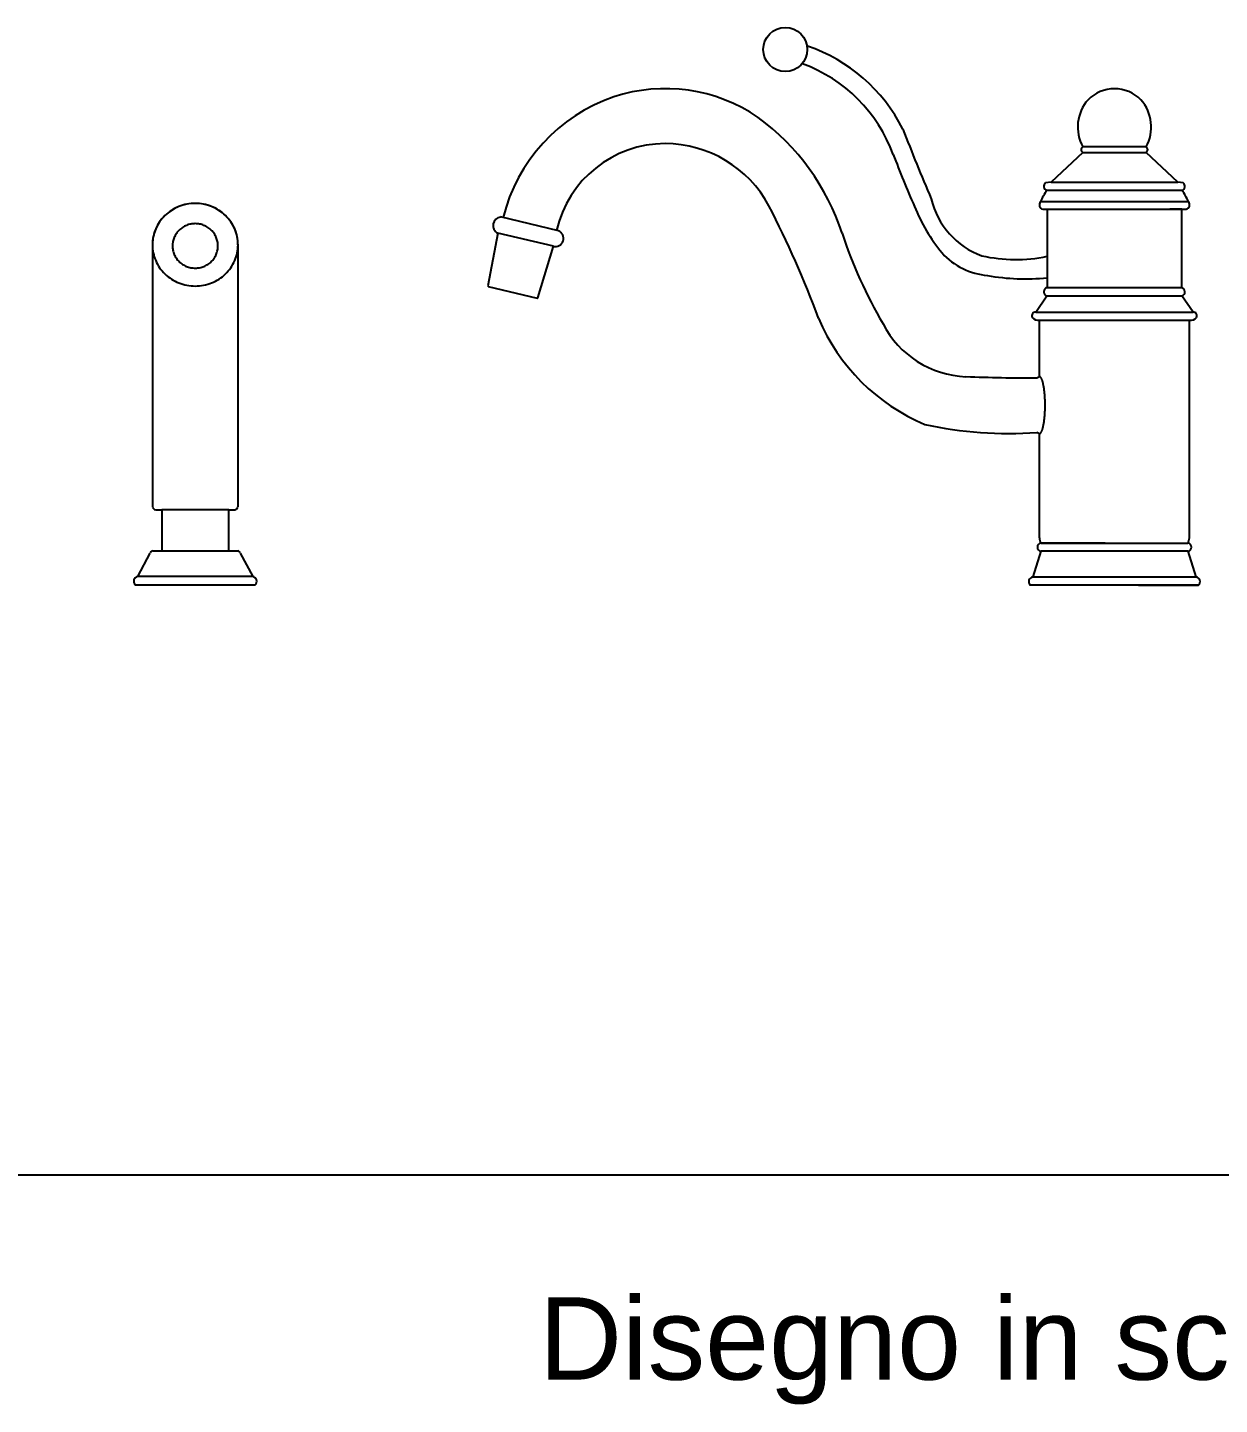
# Model space of a CAD drawing. Header units: millimetres. Extents: x 500 to 613, y 94 to 180.
# Drawn here: x 585.06 to 602.41, y 97.17 to 117.22 of the extents above; entities that cross this region are included whole.
import ezdxf

# ---------------------------------------------------------------- set-up
doc = ezdxf.new("R2010")
doc.units = ezdxf.units.MM
doc.layers.add('RUBINETTI', color=251, linetype='Continuous')
doc.layers.add('www.archweb.it - blocchi dwg', color=2, linetype='Continuous')
doc.styles.get("Standard").update_dxf_attribs({"font": 'arial.ttf'})

msp = doc.modelspace()

# ---------------------------------------------------------------- linework, layer by layer
at = {"layer": 'RUBINETTI'}
for p, q in [((601.338, 115.48, 0.004), (600.418, 115.48, 0.004)), ((600.418, 115.401, 0.004), (599.957, 114.968, 0.004)), ((600.418, 115.401, 0.004), (601.339, 115.401, 0.004)), ((601.799, 114.968, 0.004), (601.339, 115.401, 0.004)), ((599.957, 114.968, 0.004), (599.875, 114.956, 0.004)), ((601.881, 114.956, 0.004), (601.799, 114.968, 0.004)), ((587.405, 114.652, 0.004), (587.375, 114.647, 0.004)), ((587.436, 114.655, 0.004), (587.405, 114.652, 0.004)), ((587.466, 114.657, 0.004), (587.436, 114.655, 0.004)), ((587.497, 114.658, 0.004), (587.466, 114.657, 0.004)), ((587.527, 114.657, 0.004), (587.497, 114.658, 0.004)), ((587.558, 114.655, 0.004), (587.527, 114.657, 0.004)), ((587.588, 114.652, 0.004), (587.558, 114.655, 0.004)), ((587.618, 114.647, 0.004), (587.588, 114.652, 0.004)), ((601.956, 114.683, 0.004), (599.801, 114.683, 0.004)), ((587.035, 114.46, 0.004), (587.015, 114.438, 0.004)), ((587.056, 114.482, 0.004), (587.035, 114.46, 0.004)), ((587.078, 114.502, 0.004), (587.056, 114.482, 0.004)), ((587.102, 114.522, 0.004), (587.078, 114.502, 0.004)), ((587.126, 114.54, 0.004), (587.102, 114.522, 0.004)), ((587.151, 114.557, 0.004), (587.126, 114.54, 0.004)), ((587.177, 114.572, 0.004), (587.151, 114.557, 0.004)), ((587.203, 114.587, 0.004), (587.177, 114.572, 0.004)), ((587.23, 114.6, 0.004), (587.203, 114.587, 0.004)), ((587.258, 114.612, 0.004), (587.23, 114.6, 0.004)), ((587.287, 114.623, 0.004), (587.258, 114.612, 0.004)), ((587.316, 114.632, 0.004), (587.287, 114.623, 0.004)), ((587.345, 114.64, 0.004), (587.316, 114.632, 0.004)), ((587.375, 114.647, 0.004), (587.345, 114.64, 0.004)), ((587.648, 114.64, 0.004), (587.618, 114.647, 0.004)), ((587.678, 114.632, 0.004), (587.648, 114.64, 0.004)), ((587.707, 114.623, 0.004), (587.678, 114.632, 0.004)), ((587.735, 114.612, 0.004), (587.707, 114.623, 0.004)), ((587.763, 114.6, 0.004), (587.735, 114.612, 0.004)), ((587.79, 114.587, 0.004), (587.763, 114.6, 0.004)), ((587.817, 114.572, 0.004), (587.79, 114.587, 0.004)), ((587.843, 114.557, 0.004), (587.817, 114.572, 0.004)), ((587.868, 114.54, 0.004), (587.843, 114.557, 0.004)), ((587.892, 114.522, 0.004), (587.868, 114.54, 0.004)), ((587.915, 114.502, 0.004), (587.892, 114.522, 0.004)), ((587.937, 114.482, 0.004), (587.915, 114.502, 0.004)), ((587.958, 114.46, 0.004), (587.937, 114.482, 0.004)), ((587.978, 114.438, 0.004), (587.958, 114.46, 0.004)), ((592.784, 114.259, 0.005), (591.942, 114.461, 0.005)), ((599.834, 114.574, 0.004), (599.897, 114.574, 0.004)), ((599.897, 114.574, 0.004), (599.897, 114.525, 0.004)), ((599.897, 114.525, 0.004), (599.897, 113.431, 0.004)), ((601.859, 113.431, 0.004), (601.859, 114.574, 0.004)), ((601.859, 114.574, 0.004), (601.923, 114.574, 0.004)), ((586.91, 114.259, 0.004), (586.901, 114.231, 0.004)), ((586.921, 114.287, 0.004), (586.91, 114.259, 0.004)), ((586.934, 114.314, 0.004), (586.921, 114.287, 0.004)), ((586.947, 114.34, 0.004), (586.934, 114.314, 0.004)), ((586.963, 114.366, 0.004), (586.947, 114.34, 0.004)), ((586.979, 114.391, 0.004), (586.963, 114.366, 0.004)), ((586.996, 114.415, 0.004), (586.979, 114.391, 0.004)), ((587.015, 114.438, 0.004), (586.996, 114.415, 0.004)), ((587.252, 114.257, 0.004), (587.241, 114.245, 0.004)), ((587.263, 114.269, 0.004), (587.252, 114.257, 0.004)), ((587.275, 114.28, 0.004), (587.263, 114.269, 0.004)), ((587.287, 114.29, 0.004), (587.275, 114.28, 0.004)), ((587.3, 114.3, 0.004), (587.287, 114.29, 0.004)), ((587.313, 114.309, 0.004), (587.3, 114.3, 0.004)), ((587.327, 114.317, 0.004), (587.313, 114.309, 0.004)), ((587.341, 114.325, 0.004), (587.327, 114.317, 0.004)), ((587.355, 114.332, 0.004), (587.341, 114.325, 0.004)), ((587.37, 114.339, 0.004), (587.355, 114.332, 0.004)), ((587.385, 114.345, 0.004), (587.37, 114.339, 0.004)), ((587.401, 114.35, 0.004), (587.385, 114.345, 0.004)), ((587.416, 114.354, 0.004), (587.401, 114.35, 0.004)), ((587.432, 114.357, 0.004), (587.416, 114.354, 0.004)), ((587.448, 114.36, 0.004), (587.432, 114.357, 0.004)), ((587.464, 114.362, 0.004), (587.448, 114.36, 0.004)), ((587.481, 114.363, 0.004), (587.464, 114.362, 0.004)), ((587.497, 114.364, 0.004), (587.481, 114.363, 0.004)), ((587.513, 114.363, 0.004), (587.497, 114.364, 0.004)), ((587.529, 114.362, 0.004), (587.513, 114.363, 0.004)), ((587.545, 114.36, 0.004), (587.529, 114.362, 0.004)), ((587.561, 114.357, 0.004), (587.545, 114.36, 0.004)), ((587.577, 114.354, 0.004), (587.561, 114.357, 0.004)), ((587.593, 114.35, 0.004), (587.577, 114.354, 0.004)), ((587.608, 114.345, 0.004), (587.593, 114.35, 0.004)), ((587.623, 114.339, 0.004), (587.608, 114.345, 0.004)), ((587.638, 114.332, 0.004), (587.623, 114.339, 0.004)), ((587.653, 114.325, 0.004), (587.638, 114.332, 0.004)), ((587.667, 114.317, 0.004), (587.653, 114.325, 0.004)), ((587.68, 114.309, 0.004), (587.667, 114.317, 0.004)), ((587.694, 114.3, 0.004), (587.68, 114.309, 0.004)), ((587.707, 114.29, 0.004), (587.694, 114.3, 0.004)), ((587.719, 114.28, 0.004), (587.707, 114.29, 0.004)), ((587.731, 114.269, 0.004), (587.719, 114.28, 0.004)), ((587.742, 114.257, 0.004), (587.731, 114.269, 0.004)), ((587.752, 114.245, 0.004), (587.742, 114.257, 0.004)), ((587.997, 114.415, 0.004), (587.978, 114.438, 0.004)), ((588.015, 114.391, 0.004), (587.997, 114.415, 0.004)), ((588.031, 114.366, 0.004), (588.015, 114.391, 0.004)), ((588.046, 114.34, 0.004), (588.031, 114.366, 0.004)), ((588.06, 114.314, 0.004), (588.046, 114.34, 0.004)), ((588.072, 114.287, 0.004), (588.06, 114.314, 0.004)), ((588.083, 114.259, 0.004), (588.072, 114.287, 0.004)), ((588.093, 114.231, 0.004), (588.083, 114.259, 0.004)), ((586.875, 114.086, 0.004), (586.874, 114.056, 0.004)), ((586.874, 114.056, 0.004), (586.875, 114.027, 0.004)), ((586.874, 114.056, 0.006), (586.874, 110.239, 0.006)), ((586.877, 114.115, 0.004), (586.875, 114.086, 0.004)), ((586.881, 114.145, 0.004), (586.877, 114.115, 0.004)), ((586.886, 114.174, 0.004), (586.881, 114.145, 0.004)), ((586.893, 114.203, 0.004), (586.886, 114.174, 0.004)), ((586.901, 114.231, 0.004), (586.893, 114.203, 0.004)), ((587.167, 114.056, 0.004), (587.166, 114.04, 0.004)), ((587.168, 114.072, 0.004), (587.167, 114.056, 0.004)), ((587.17, 114.087, 0.004), (587.168, 114.072, 0.004)), ((587.172, 114.103, 0.004), (587.17, 114.087, 0.004)), ((587.176, 114.118, 0.004), (587.172, 114.103, 0.004)), ((587.18, 114.134, 0.004), (587.176, 114.118, 0.004)), ((587.185, 114.149, 0.004), (587.18, 114.134, 0.004)), ((587.191, 114.164, 0.004), (587.185, 114.149, 0.004)), ((587.198, 114.178, 0.004), (587.191, 114.164, 0.004)), ((587.205, 114.192, 0.004), (587.198, 114.178, 0.004)), ((587.213, 114.206, 0.004), (587.205, 114.192, 0.004)), ((587.222, 114.22, 0.004), (587.213, 114.206, 0.004)), ((587.231, 114.233, 0.004), (587.222, 114.22, 0.004)), ((587.241, 114.245, 0.004), (587.231, 114.233, 0.004)), ((587.762, 114.233, 0.004), (587.752, 114.245, 0.004)), ((587.772, 114.22, 0.004), (587.762, 114.233, 0.004)), ((587.78, 114.206, 0.004), (587.772, 114.22, 0.004)), ((587.788, 114.192, 0.004), (587.78, 114.206, 0.004)), ((587.796, 114.178, 0.004), (587.788, 114.192, 0.004)), ((587.802, 114.164, 0.004), (587.796, 114.178, 0.004)), ((587.808, 114.149, 0.004), (587.802, 114.164, 0.004)), ((587.813, 114.134, 0.004), (587.808, 114.149, 0.004)), ((587.817, 114.118, 0.004), (587.813, 114.134, 0.004)), ((587.821, 114.103, 0.004), (587.817, 114.118, 0.004)), ((587.824, 114.087, 0.004), (587.821, 114.103, 0.004)), ((587.826, 114.072, 0.004), (587.824, 114.087, 0.004)), ((587.827, 114.056, 0.004), (587.826, 114.072, 0.004)), ((587.827, 114.04, 0.004), (587.827, 114.056, 0.004)), ((588.101, 114.203, 0.004), (588.093, 114.231, 0.004)), ((588.108, 114.174, 0.004), (588.101, 114.203, 0.004)), ((588.113, 114.145, 0.004), (588.108, 114.174, 0.004)), ((588.117, 114.115, 0.004), (588.113, 114.145, 0.004)), ((588.119, 114.086, 0.004), (588.117, 114.115, 0.004)), ((588.12, 114.056, 0.004), (588.119, 114.086, 0.004)), ((588.119, 114.027, 0.004), (588.12, 114.056, 0.004)), ((588.12, 110.239, 0.006), (588.12, 114.056, 0.006)), ((591.902, 114.227, 0.005), (591.755, 113.458, 0.005)), ((592.711, 114.034, 0.005), (591.902, 114.227, 0.005)), ((586.875, 114.027, 0.004), (586.877, 113.997, 0.004)), ((586.877, 113.997, 0.004), (586.881, 113.968, 0.004)), ((586.881, 113.968, 0.004), (586.886, 113.939, 0.004)), ((586.886, 113.939, 0.004), (586.893, 113.91, 0.004)), ((586.893, 113.91, 0.004), (586.901, 113.882, 0.004)), ((586.901, 113.882, 0.004), (586.91, 113.854, 0.004)), ((586.91, 113.854, 0.004), (586.921, 113.826, 0.004)), ((587.166, 114.04, 0.004), (587.167, 114.024, 0.004)), ((587.167, 114.024, 0.004), (587.168, 114.008, 0.004)), ((587.168, 114.008, 0.004), (587.17, 113.992, 0.004)), ((587.17, 113.992, 0.004), (587.172, 113.977, 0.004)), ((587.172, 113.977, 0.004), (587.176, 113.961, 0.004)), ((587.176, 113.961, 0.004), (587.18, 113.946, 0.004)), ((587.18, 113.946, 0.004), (587.185, 113.931, 0.004)), ((587.185, 113.931, 0.004), (587.191, 113.916, 0.004)), ((587.191, 113.916, 0.004), (587.198, 113.901, 0.004)), ((587.198, 113.901, 0.004), (587.205, 113.887, 0.004)), ((587.205, 113.887, 0.004), (587.213, 113.873, 0.004)), ((587.213, 113.873, 0.004), (587.222, 113.86, 0.004)), ((587.222, 113.86, 0.004), (587.231, 113.847, 0.004)), ((587.762, 113.847, 0.004), (587.772, 113.86, 0.004)), ((587.772, 113.86, 0.004), (587.78, 113.873, 0.004)), ((587.78, 113.873, 0.004), (587.788, 113.887, 0.004)), ((587.788, 113.887, 0.004), (587.796, 113.901, 0.004)), ((587.796, 113.901, 0.004), (587.802, 113.916, 0.004)), ((587.802, 113.916, 0.004), (587.808, 113.931, 0.004)), ((587.808, 113.931, 0.004), (587.813, 113.946, 0.004)), ((587.813, 113.946, 0.004), (587.817, 113.961, 0.004)), ((587.817, 113.961, 0.004), (587.821, 113.977, 0.004)), ((587.821, 113.977, 0.004), (587.824, 113.992, 0.004)), ((587.824, 113.992, 0.004), (587.826, 114.008, 0.004)), ((587.826, 114.008, 0.004), (587.827, 114.024, 0.004)), ((587.827, 114.024, 0.004), (587.827, 114.04, 0.004)), ((588.072, 113.826, 0.004), (588.083, 113.854, 0.004)), ((588.083, 113.854, 0.004), (588.093, 113.882, 0.004)), ((588.093, 113.882, 0.004), (588.101, 113.91, 0.004)), ((588.101, 113.91, 0.004), (588.108, 113.939, 0.004)), ((588.108, 113.939, 0.004), (588.113, 113.968, 0.004)), ((588.113, 113.968, 0.004), (588.117, 113.997, 0.004)), ((588.117, 113.997, 0.004), (588.119, 114.027, 0.004)), ((592.485, 113.283, 0.005), (592.711, 114.034, 0.005)), ((586.921, 113.826, 0.004), (586.934, 113.799, 0.004)), ((586.934, 113.799, 0.004), (586.947, 113.773, 0.004)), ((586.947, 113.773, 0.004), (586.963, 113.747, 0.004)), ((586.963, 113.747, 0.004), (586.979, 113.722, 0.004)), ((586.979, 113.722, 0.004), (586.996, 113.698, 0.004)), ((586.996, 113.698, 0.004), (587.015, 113.675, 0.004)), ((587.015, 113.675, 0.004), (587.035, 113.652, 0.004)), ((587.035, 113.652, 0.004), (587.056, 113.631, 0.004)), ((587.231, 113.847, 0.004), (587.241, 113.834, 0.004)), ((587.241, 113.834, 0.004), (587.252, 113.822, 0.004)), ((587.252, 113.822, 0.004), (587.263, 113.811, 0.004)), ((587.263, 113.811, 0.004), (587.275, 113.8, 0.004)), ((587.275, 113.8, 0.004), (587.287, 113.79, 0.004)), ((587.287, 113.79, 0.004), (587.3, 113.78, 0.004)), ((587.3, 113.78, 0.004), (587.313, 113.771, 0.004)), ((587.313, 113.771, 0.004), (587.327, 113.762, 0.004)), ((587.327, 113.762, 0.004), (587.341, 113.754, 0.004)), ((587.341, 113.754, 0.004), (587.355, 113.747, 0.004)), ((587.355, 113.747, 0.004), (587.37, 113.741, 0.004)), ((587.37, 113.741, 0.004), (587.385, 113.735, 0.004)), ((587.385, 113.735, 0.004), (587.401, 113.73, 0.004)), ((587.401, 113.73, 0.004), (587.416, 113.726, 0.004)), ((587.416, 113.726, 0.004), (587.432, 113.722, 0.004)), ((587.432, 113.722, 0.004), (587.448, 113.72, 0.004)), ((587.448, 113.72, 0.004), (587.464, 113.718, 0.004)), ((587.464, 113.718, 0.004), (587.481, 113.716, 0.004)), ((587.481, 113.716, 0.004), (587.497, 113.716, 0.004)), ((587.497, 113.716, 0.004), (587.513, 113.716, 0.004)), ((587.513, 113.716, 0.004), (587.529, 113.718, 0.004)), ((587.529, 113.718, 0.004), (587.545, 113.72, 0.004)), ((587.545, 113.72, 0.004), (587.561, 113.722, 0.004)), ((587.561, 113.722, 0.004), (587.577, 113.726, 0.004)), ((587.577, 113.726, 0.004), (587.593, 113.73, 0.004)), ((587.593, 113.73, 0.004), (587.608, 113.735, 0.004)), ((587.608, 113.735, 0.004), (587.623, 113.741, 0.004)), ((587.623, 113.741, 0.004), (587.638, 113.747, 0.004)), ((587.638, 113.747, 0.004), (587.653, 113.754, 0.004)), ((587.653, 113.754, 0.004), (587.667, 113.762, 0.004)), ((587.667, 113.762, 0.004), (587.68, 113.771, 0.004)), ((587.68, 113.771, 0.004), (587.694, 113.78, 0.004)), ((587.694, 113.78, 0.004), (587.707, 113.79, 0.004)), ((587.707, 113.79, 0.004), (587.719, 113.8, 0.004)), ((587.719, 113.8, 0.004), (587.731, 113.811, 0.004)), ((587.731, 113.811, 0.004), (587.742, 113.822, 0.004)), ((587.742, 113.822, 0.004), (587.752, 113.834, 0.004)), ((587.752, 113.834, 0.004), (587.762, 113.847, 0.004)), ((587.937, 113.631, 0.004), (587.958, 113.652, 0.004)), ((587.958, 113.652, 0.004), (587.978, 113.675, 0.004)), ((587.978, 113.675, 0.004), (587.997, 113.698, 0.004)), ((587.997, 113.698, 0.004), (588.015, 113.722, 0.004)), ((588.015, 113.722, 0.004), (588.031, 113.747, 0.004)), ((588.031, 113.747, 0.004), (588.046, 113.773, 0.004)), ((588.046, 113.773, 0.004), (588.06, 113.799, 0.004)), ((588.06, 113.799, 0.004), (588.072, 113.826, 0.004)), ((587.056, 113.631, 0.004), (587.078, 113.611, 0.004)), ((587.078, 113.611, 0.004), (587.102, 113.591, 0.004)), ((587.102, 113.591, 0.004), (587.126, 113.573, 0.004)), ((587.126, 113.573, 0.004), (587.151, 113.556, 0.004)), ((587.151, 113.556, 0.004), (587.177, 113.54, 0.004)), ((587.177, 113.54, 0.004), (587.203, 113.526, 0.004)), ((587.203, 113.526, 0.004), (587.23, 113.513, 0.004)), ((587.23, 113.513, 0.004), (587.258, 113.501, 0.004)), ((587.258, 113.501, 0.004), (587.287, 113.49, 0.004)), ((587.287, 113.49, 0.004), (587.316, 113.481, 0.004)), ((587.316, 113.481, 0.004), (587.345, 113.473, 0.004)), ((587.345, 113.473, 0.004), (587.375, 113.466, 0.004)), ((587.375, 113.466, 0.004), (587.405, 113.461, 0.004)), ((587.405, 113.461, 0.004), (587.436, 113.458, 0.004)), ((587.436, 113.458, 0.004), (587.466, 113.456, 0.004)), ((587.466, 113.456, 0.004), (587.497, 113.455, 0.004)), ((587.497, 113.455, 0.004), (587.527, 113.456, 0.004)), ((587.527, 113.456, 0.004), (587.558, 113.458, 0.004)), ((587.558, 113.458, 0.004), (587.588, 113.461, 0.004)), ((587.588, 113.461, 0.004), (587.618, 113.466, 0.004)), ((587.618, 113.466, 0.004), (587.648, 113.473, 0.004)), ((587.648, 113.473, 0.004), (587.678, 113.481, 0.004)), ((587.678, 113.481, 0.004), (587.707, 113.49, 0.004)), ((587.707, 113.49, 0.004), (587.735, 113.501, 0.004)), ((587.735, 113.501, 0.004), (587.763, 113.513, 0.004)), ((587.763, 113.513, 0.004), (587.79, 113.526, 0.004)), ((587.79, 113.526, 0.004), (587.817, 113.54, 0.004)), ((587.817, 113.54, 0.004), (587.843, 113.556, 0.004)), ((587.843, 113.556, 0.004), (587.868, 113.573, 0.004)), ((587.868, 113.573, 0.004), (587.892, 113.591, 0.004)), ((587.892, 113.591, 0.004), (587.915, 113.611, 0.004)), ((587.915, 113.611, 0.004), (587.937, 113.631, 0.004)), ((591.755, 113.458, 0.005), (591.76, 113.449, 0.005)), ((591.76, 113.449, 0.005), (592.476, 113.277, 0.005)), ((592.476, 113.277, 0.005), (592.485, 113.283, 0.005)), ((599.734, 113.076, 0.004), (599.896, 113.312, 0.004)), ((599.852, 113.382, 0.004), (599.851, 113.38, 0.004)), ((599.851, 113.38, 0.004), (599.851, 113.379, 0.004)), ((599.851, 113.379, 0.004), (599.851, 113.377, 0.004)), ((599.851, 113.377, 0.004), (599.851, 113.376, 0.004)), ((599.851, 113.376, 0.004), (599.851, 113.374, 0.004)), ((599.851, 113.374, 0.004), (599.851, 113.373, 0.004)), ((599.851, 113.373, 0.004), (599.851, 113.371, 0.004)), ((599.851, 113.371, 0.004), (599.851, 113.37, 0.004)), ((599.851, 113.37, 0.004), (599.851, 113.369, 0.004)), ((599.851, 113.369, 0.004), (599.851, 113.367, 0.004)), ((599.851, 113.367, 0.004), (599.851, 113.366, 0.004)), ((599.851, 113.366, 0.004), (599.851, 113.364, 0.004)), ((599.851, 113.364, 0.004), (599.851, 113.363, 0.004)), ((599.851, 113.363, 0.004), (599.851, 113.361, 0.004)), ((599.851, 113.361, 0.004), (599.852, 113.36, 0.004)), ((599.853, 113.387, 0.004), (599.852, 113.386, 0.004)), ((599.852, 113.386, 0.004), (599.852, 113.384, 0.004)), ((599.852, 113.384, 0.004), (599.852, 113.383, 0.004)), ((599.852, 113.383, 0.004), (599.852, 113.382, 0.004)), ((599.852, 113.36, 0.004), (599.852, 113.358, 0.004)), ((599.852, 113.358, 0.004), (599.852, 113.357, 0.004)), ((599.852, 113.357, 0.004), (599.852, 113.356, 0.004)), ((599.852, 113.356, 0.004), (599.853, 113.354, 0.004)), ((599.854, 113.391, 0.004), (599.853, 113.39, 0.004)), ((599.853, 113.39, 0.004), (599.853, 113.389, 0.004)), ((599.853, 113.389, 0.004), (599.853, 113.387, 0.004)), ((599.853, 113.354, 0.004), (599.853, 113.353, 0.004)), ((599.853, 113.353, 0.004), (599.853, 113.352, 0.004)), ((599.853, 113.352, 0.004), (599.854, 113.35, 0.004)), ((599.855, 113.395, 0.004), (599.854, 113.394, 0.004)), ((599.854, 113.394, 0.004), (599.854, 113.393, 0.004)), ((599.854, 113.393, 0.004), (599.854, 113.391, 0.004)), ((599.854, 113.35, 0.004), (599.854, 113.349, 0.004)), ((599.854, 113.349, 0.004), (599.855, 113.347, 0.004)), ((599.856, 113.398, 0.004), (599.855, 113.397, 0.004)), ((599.855, 113.397, 0.004), (599.855, 113.395, 0.004)), ((599.855, 113.347, 0.004), (599.855, 113.346, 0.004)), ((599.855, 113.346, 0.004), (599.856, 113.345, 0.004)), ((599.857, 113.401, 0.004), (599.856, 113.399, 0.004)), ((599.856, 113.399, 0.004), (599.856, 113.398, 0.004)), ((599.856, 113.345, 0.004), (599.856, 113.344, 0.004)), ((599.856, 113.344, 0.004), (599.857, 113.342, 0.004)), ((599.858, 113.402, 0.004), (599.857, 113.401, 0.004)), ((599.857, 113.342, 0.004), (599.857, 113.341, 0.004)), ((599.857, 113.341, 0.004), (599.858, 113.34, 0.004)), ((599.859, 113.404, 0.004), (599.858, 113.403, 0.004)), ((599.858, 113.403, 0.004), (599.858, 113.402, 0.004)), ((599.858, 113.34, 0.004), (599.859, 113.339, 0.004)), ((599.86, 113.407, 0.004), (599.859, 113.406, 0.004)), ((599.859, 113.406, 0.004), (599.859, 113.404, 0.004)), ((599.859, 113.339, 0.004), (599.859, 113.337, 0.004)), ((599.859, 113.337, 0.004), (599.86, 113.336, 0.004)), ((599.861, 113.408, 0.004), (599.86, 113.407, 0.004)), ((599.86, 113.336, 0.004), (599.861, 113.335, 0.004)), ((599.862, 113.41, 0.004), (599.861, 113.409, 0.004)), ((599.861, 113.409, 0.004), (599.861, 113.408, 0.004)), ((599.861, 113.335, 0.004), (599.861, 113.334, 0.004)), ((599.861, 113.334, 0.004), (599.862, 113.333, 0.004)), ((599.863, 113.411, 0.004), (599.862, 113.41, 0.004)), ((599.862, 113.333, 0.004), (599.863, 113.332, 0.004)), ((599.864, 113.412, 0.004), (599.863, 113.411, 0.004)), ((599.863, 113.332, 0.004), (599.864, 113.331, 0.004)), ((599.865, 113.413, 0.004), (599.864, 113.412, 0.004)), ((599.864, 113.331, 0.004), (599.864, 113.33, 0.004)), ((599.864, 113.33, 0.004), (599.865, 113.329, 0.004)), ((599.866, 113.415, 0.004), (599.865, 113.414, 0.004)), ((599.865, 113.414, 0.004), (599.865, 113.413, 0.004)), ((599.865, 113.329, 0.004), (599.866, 113.328, 0.004)), ((599.867, 113.416, 0.004), (599.866, 113.415, 0.004)), ((599.866, 113.328, 0.004), (599.867, 113.327, 0.004)), ((599.868, 113.417, 0.004), (599.867, 113.416, 0.004)), ((599.867, 113.327, 0.004), (599.868, 113.326, 0.004)), ((599.869, 113.418, 0.004), (599.868, 113.417, 0.004)), ((599.868, 113.326, 0.004), (599.869, 113.325, 0.004)), ((599.87, 113.419, 0.004), (599.869, 113.418, 0.004)), ((599.869, 113.325, 0.004), (599.869, 113.324, 0.004)), ((599.869, 113.324, 0.004), (599.87, 113.323, 0.004)), ((599.871, 113.42, 0.004), (599.87, 113.419, 0.004)), ((599.87, 113.323, 0.004), (599.871, 113.322, 0.004)), ((599.872, 113.421, 0.004), (599.871, 113.42, 0.004)), ((599.871, 113.322, 0.004), (599.872, 113.321, 0.004)), ((599.873, 113.421, 0.004), (599.872, 113.421, 0.004)), ((599.872, 113.321, 0.004), (599.873, 113.321, 0.004)), ((599.874, 113.422, 0.004), (599.873, 113.421, 0.004)), ((599.873, 113.321, 0.004), (599.874, 113.32, 0.004)), ((599.875, 113.423, 0.004), (599.874, 113.422, 0.004)), ((599.874, 113.32, 0.004), (599.875, 113.319, 0.004)), ((599.876, 113.424, 0.004), (599.875, 113.423, 0.004)), ((599.875, 113.319, 0.004), (599.876, 113.319, 0.004)), ((599.877, 113.424, 0.004), (599.876, 113.424, 0.004)), ((599.876, 113.319, 0.004), (599.877, 113.318, 0.004)), ((599.878, 113.425, 0.004), (599.877, 113.424, 0.004)), ((599.877, 113.318, 0.004), (599.878, 113.317, 0.004)), ((599.879, 113.426, 0.004), (599.878, 113.425, 0.004)), ((599.878, 113.317, 0.004), (599.879, 113.317, 0.004)), ((599.88, 113.426, 0.004), (599.879, 113.426, 0.004)), ((599.879, 113.317, 0.004), (599.88, 113.316, 0.004)), ((599.881, 113.427, 0.004), (599.88, 113.426, 0.004)), ((599.88, 113.316, 0.004), (599.881, 113.316, 0.004)), ((599.882, 113.427, 0.004), (599.881, 113.427, 0.004)), ((599.881, 113.316, 0.004), (599.882, 113.315, 0.004)), ((599.883, 113.428, 0.004), (599.882, 113.427, 0.004)), ((599.882, 113.315, 0.004), (599.884, 113.315, 0.004)), ((599.884, 113.428, 0.004), (599.883, 113.428, 0.004)), ((599.885, 113.428, 0.004), (599.884, 113.428, 0.004)), ((599.884, 113.315, 0.004), (599.885, 113.314, 0.004)), ((599.886, 113.429, 0.004), (599.885, 113.428, 0.004)), ((599.885, 113.314, 0.004), (599.886, 113.314, 0.004)), ((599.887, 113.429, 0.004), (599.886, 113.429, 0.004)), ((599.886, 113.314, 0.004), (599.887, 113.314, 0.004)), ((599.888, 113.429, 0.004), (599.887, 113.429, 0.004)), ((599.887, 113.314, 0.004), (599.888, 113.314, 0.004)), ((599.889, 113.43, 0.004), (599.888, 113.429, 0.004)), ((599.888, 113.314, 0.004), (599.889, 113.313, 0.004)), ((599.891, 113.43, 0.004), (599.889, 113.43, 0.004)), ((599.889, 113.313, 0.004), (599.89, 113.313, 0.004)), ((599.89, 113.313, 0.004), (599.891, 113.313, 0.004)), ((599.892, 113.43, 0.004), (599.891, 113.43, 0.004)), ((599.891, 113.313, 0.004), (599.892, 113.313, 0.004)), ((599.893, 113.43, 0.004), (599.892, 113.43, 0.004)), ((599.892, 113.313, 0.004), (599.894, 113.313, 0.004)), ((599.894, 113.43, 0.004), (599.893, 113.43, 0.004)), ((599.895, 113.43, 0.004), (599.894, 113.43, 0.004)), ((599.894, 113.313, 0.004), (599.895, 113.312, 0.004)), ((599.896, 113.431, 0.004), (599.895, 113.43, 0.004)), ((599.895, 113.312, 0.004), (599.896, 113.312, 0.004)), ((599.897, 113.431, 0.004), (599.896, 113.431, 0.004)), ((599.896, 113.312, 0.004), (599.897, 113.312, 0.004)), ((601.859, 113.431, 0.004), (599.897, 113.431, 0.004)), ((599.897, 113.312, 0.004), (601.725, 113.312, 0.007)), ((602.023, 113.076, 0.004), (601.86, 113.312, 0.004)), ((600.487, 113.076, 0.005), (601.791, 113.076, 0.006)), ((599.786, 112.139, 0.004), (599.786, 112.958, 0.004)), ((600.596, 112.958, 0.005), (601.818, 112.958, 0.007)), ((601.971, 109.791, 0.004), (601.971, 112.958, 0.004)), ((599.748, 112.12, 0.005), (599.785, 112.138, 0.005)), ((599.788, 112.139, 0.005), (599.786, 112.139, 0.005)), ((599.79, 112.138, 0.005), (599.788, 112.139, 0.005)), ((599.792, 112.138, 0.005), (599.79, 112.138, 0.005)), ((599.794, 112.137, 0.005), (599.792, 112.138, 0.005)), ((599.796, 112.136, 0.005), (599.794, 112.137, 0.005)), ((599.798, 112.134, 0.005), (599.796, 112.136, 0.005)), ((599.8, 112.133, 0.005), (599.798, 112.134, 0.005)), ((599.802, 112.131, 0.005), (599.8, 112.133, 0.005)), ((599.804, 112.129, 0.005), (599.802, 112.131, 0.005)), ((599.806, 112.126, 0.005), (599.804, 112.129, 0.005)), ((599.808, 112.124, 0.005), (599.806, 112.126, 0.005)), ((599.81, 112.121, 0.005), (599.808, 112.124, 0.005)), ((599.812, 112.118, 0.005), (599.81, 112.121, 0.005)), ((599.814, 112.115, 0.005), (599.812, 112.118, 0.005)), ((599.816, 112.111, 0.005), (599.814, 112.115, 0.005)), ((599.818, 112.107, 0.005), (599.816, 112.111, 0.005)), ((599.82, 112.103, 0.005), (599.818, 112.107, 0.005)), ((599.821, 112.099, 0.005), (599.82, 112.103, 0.005)), ((599.823, 112.094, 0.005), (599.821, 112.099, 0.005)), ((599.825, 112.09, 0.005), (599.823, 112.094, 0.005)), ((599.827, 112.085, 0.005), (599.825, 112.09, 0.005)), ((599.829, 112.08, 0.005), (599.827, 112.085, 0.005)), ((599.83, 112.074, 0.005), (599.829, 112.08, 0.005)), ((599.832, 112.069, 0.005), (599.83, 112.074, 0.005)), ((599.834, 112.063, 0.005), (599.832, 112.069, 0.005)), ((599.835, 112.057, 0.005), (599.834, 112.063, 0.005)), ((599.837, 112.051, 0.005), (599.835, 112.057, 0.005)), ((599.839, 112.044, 0.005), (599.837, 112.051, 0.005)), ((599.84, 112.038, 0.005), (599.839, 112.044, 0.005)), ((599.842, 112.031, 0.005), (599.84, 112.038, 0.005)), ((599.843, 112.024, 0.005), (599.842, 112.031, 0.005)), ((599.845, 112.017, 0.005), (599.843, 112.024, 0.005)), ((599.846, 112.009, 0.005), (599.845, 112.017, 0.005)), ((599.848, 112.002, 0.005), (599.846, 112.009, 0.005)), ((599.849, 111.994, 0.005), (599.848, 112.002, 0.005)), ((599.85, 111.986, 0.005), (599.849, 111.994, 0.005)), ((599.852, 111.978, 0.005), (599.85, 111.986, 0.005)), ((599.853, 111.97, 0.005), (599.852, 111.978, 0.005)), ((599.854, 111.962, 0.005), (599.853, 111.97, 0.005)), ((599.855, 111.954, 0.005), (599.854, 111.962, 0.005)), ((599.856, 111.945, 0.005), (599.855, 111.954, 0.005)), ((599.857, 111.936, 0.005), (599.856, 111.945, 0.005)), ((599.858, 111.927, 0.005), (599.857, 111.936, 0.005)), ((599.859, 111.918, 0.005), (599.858, 111.927, 0.005)), ((599.86, 111.909, 0.005), (599.859, 111.918, 0.005)), ((599.861, 111.9, 0.005), (599.86, 111.909, 0.005)), ((599.862, 111.891, 0.005), (599.861, 111.9, 0.005)), ((599.863, 111.881, 0.005), (599.862, 111.891, 0.005)), ((599.864, 111.872, 0.005), (599.863, 111.881, 0.005)), ((599.864, 111.862, 0.005), (599.864, 111.872, 0.005)), ((599.865, 111.853, 0.005), (599.864, 111.862, 0.005)), ((599.866, 111.843, 0.005), (599.865, 111.853, 0.005)), ((599.866, 111.833, 0.005), (599.866, 111.843, 0.005)), ((599.867, 111.823, 0.005), (599.866, 111.833, 0.005)), ((599.867, 111.813, 0.005), (599.867, 111.823, 0.005)), ((599.868, 111.803, 0.005), (599.867, 111.813, 0.005)), ((599.868, 111.793, 0.005), (599.868, 111.803, 0.005)), ((599.868, 111.783, 0.005), (599.868, 111.793, 0.005)), ((599.868, 111.773, 0.005), (599.868, 111.783, 0.005)), ((599.869, 111.763, 0.005), (599.868, 111.773, 0.005)), ((599.868, 111.671, 0.005), (599.869, 111.681, 0.005)), ((599.868, 111.661, 0.005), (599.868, 111.671, 0.005)), ((599.868, 111.651, 0.005), (599.868, 111.661, 0.005)), ((599.868, 111.64, 0.005), (599.868, 111.651, 0.005)), ((599.869, 111.753, 0.005), (599.869, 111.763, 0.005)), ((599.869, 111.742, 0.005), (599.869, 111.753, 0.005)), ((599.869, 111.732, 0.005), (599.869, 111.742, 0.005)), ((599.869, 111.722, 0.005), (599.869, 111.732, 0.005)), ((599.869, 111.712, 0.005), (599.869, 111.722, 0.005)), ((599.869, 111.701, 0.005), (599.869, 111.712, 0.005)), ((599.869, 111.691, 0.005), (599.869, 111.701, 0.005)), ((599.869, 111.681, 0.005), (599.869, 111.691, 0.005)), ((599.848, 111.442, 0.005), (599.849, 111.449, 0.005)), ((599.849, 111.449, 0.005), (599.85, 111.457, 0.005)), ((599.85, 111.457, 0.005), (599.852, 111.465, 0.005)), ((599.852, 111.465, 0.005), (599.853, 111.473, 0.005)), ((599.853, 111.473, 0.005), (599.854, 111.482, 0.005)), ((599.854, 111.482, 0.005), (599.855, 111.49, 0.005)), ((599.855, 111.49, 0.005), (599.856, 111.499, 0.005)), ((599.856, 111.499, 0.005), (599.857, 111.507, 0.005)), ((599.857, 111.507, 0.005), (599.858, 111.516, 0.005)), ((599.858, 111.516, 0.005), (599.859, 111.525, 0.005)), ((599.859, 111.525, 0.005), (599.86, 111.534, 0.005)), ((599.86, 111.534, 0.005), (599.861, 111.544, 0.005)), ((599.861, 111.544, 0.005), (599.862, 111.553, 0.005)), ((599.862, 111.553, 0.005), (599.863, 111.562, 0.005)), ((599.863, 111.562, 0.005), (599.864, 111.572, 0.005)), ((599.864, 111.581, 0.005), (599.865, 111.591, 0.005)), ((599.864, 111.572, 0.005), (599.864, 111.581, 0.005)), ((599.865, 111.591, 0.005), (599.866, 111.601, 0.005)), ((599.866, 111.611, 0.005), (599.867, 111.621, 0.005)), ((599.866, 111.601, 0.005), (599.866, 111.611, 0.005)), ((599.867, 111.63, 0.005), (599.868, 111.64, 0.005)), ((599.867, 111.621, 0.005), (599.867, 111.63, 0.005)), ((599.786, 111.305, 0.005), (599.748, 111.325, 0.005)), ((599.786, 109.791, 0.004), (599.786, 111.305, 0.004)), ((599.786, 111.305, 0.005), (599.788, 111.305, 0.005)), ((599.788, 111.305, 0.005), (599.79, 111.305, 0.005)), ((599.79, 111.305, 0.005), (599.792, 111.306, 0.005)), ((599.792, 111.306, 0.005), (599.794, 111.307, 0.005)), ((599.794, 111.307, 0.005), (599.796, 111.308, 0.005)), ((599.796, 111.308, 0.005), (599.798, 111.309, 0.005)), ((599.798, 111.309, 0.005), (599.8, 111.311, 0.005)), ((599.8, 111.311, 0.005), (599.802, 111.313, 0.005)), ((599.802, 111.313, 0.005), (599.804, 111.315, 0.005)), ((599.804, 111.315, 0.005), (599.806, 111.317, 0.005)), ((599.806, 111.317, 0.005), (599.808, 111.32, 0.005)), ((599.808, 111.32, 0.005), (599.81, 111.323, 0.005)), ((599.81, 111.323, 0.005), (599.812, 111.326, 0.005)), ((599.812, 111.326, 0.005), (599.814, 111.329, 0.005)), ((599.814, 111.329, 0.005), (599.816, 111.333, 0.005)), ((599.816, 111.333, 0.005), (599.818, 111.337, 0.005)), ((599.818, 111.337, 0.005), (599.82, 111.341, 0.005)), ((599.82, 111.341, 0.005), (599.821, 111.345, 0.005)), ((599.821, 111.345, 0.005), (599.823, 111.349, 0.005)), ((599.823, 111.349, 0.005), (599.825, 111.354, 0.005)), ((599.825, 111.354, 0.005), (599.827, 111.359, 0.005)), ((599.827, 111.359, 0.005), (599.829, 111.364, 0.005)), ((599.829, 111.364, 0.005), (599.83, 111.369, 0.005)), ((599.83, 111.369, 0.005), (599.832, 111.375, 0.005)), ((599.832, 111.375, 0.005), (599.834, 111.381, 0.005)), ((599.834, 111.381, 0.005), (599.835, 111.387, 0.005)), ((599.835, 111.387, 0.005), (599.837, 111.393, 0.005)), ((599.837, 111.393, 0.005), (599.839, 111.399, 0.005)), ((599.839, 111.399, 0.005), (599.84, 111.406, 0.005)), ((599.84, 111.406, 0.005), (599.842, 111.413, 0.005)), ((599.842, 111.413, 0.005), (599.843, 111.42, 0.005)), ((599.843, 111.42, 0.005), (599.845, 111.427, 0.005)), ((599.845, 111.427, 0.005), (599.846, 111.434, 0.005)), ((599.846, 111.434, 0.005), (599.848, 111.442, 0.005)), ((586.921, 110.199, 0.006), (587.009, 110.198, 0.006)), ((587.985, 110.198, 0.006), (587.009, 110.198, 0.006)), ((587.009, 110.198, 0.006), (587.009, 109.599, 0.006)), ((587.985, 110.198, 0.006), (588.073, 110.199, 0.006)), ((587.985, 109.599, 0.006), (587.985, 110.198, 0.006)), ((600.743, 109.712, 0.004), (599.807, 109.712, 0.004)), ((599.807, 109.712, 0.004), (601.949, 109.712, 0.004)), ((586.66, 109.225, 0.005), (586.84, 109.569, 0.005)), ((586.878, 109.599, 0.005), (587.5, 109.599, 0.005)), ((587.494, 109.599, 0.005), (588.116, 109.599, 0.005)), ((588.153, 109.569, 0.005), (588.334, 109.225, 0.005)), ((599.806, 109.594, 0.004), (599.689, 109.22, 0.004)), ((601.95, 109.594, 0.004), (599.806, 109.594, 0.004)), ((602.068, 109.22, 0.004), (601.95, 109.594, 0.004)), ((586.624, 109.107, 0.005), (587.5, 109.107, 0.005)), ((588.334, 109.225, 0.005), (586.66, 109.225, 0.005)), ((587.494, 109.107, 0.005), (588.37, 109.107, 0.005)), ((600.878, 109.102, 0.004), (599.653, 109.102, 0.004)), ((599.689, 109.22, 0.004), (602.068, 109.22, 0.004)), ((602.104, 109.102, 0.004), (600.878, 109.102, 0.004)), ((601.228, 109.102, 0.005), (602.104, 109.102, 0.005))]:
    msp.add_line(p, q, dxfattribs=at)
at = {"layer": 'RUBINETTI', "extrusion": (0, 1, 0)}
for p, q in [((599.957, 114.968, 0.004), (601.799, 114.968, 0.007)), ((599.895, 114.85, 0.004), (601.862, 114.85, 0.007)), ((599.897, 114.574, 0.004), (601.859, 114.574, 0.007)), ((601.859, 114.574, 0.007), (601.686, 114.574, 0.007)), ((601.725, 113.312, 0.007), (601.86, 113.312, 0.007)), ((601.791, 113.076, 0.006), (602.023, 113.076, 0.007)), ((599.786, 112.958, 0.004), (600.596, 112.958, 0.005)), ((601.818, 112.958, 0.007), (601.971, 112.958, 0.007))]:
    msp.add_line(p, q, dxfattribs=at)
at = {"layer": 'RUBINETTI', "extrusion": (-1.12e-14, 1, 0)}
msp.add_line((599.734, 113.076, 0.004), (600.487, 113.076, 0.005), dxfattribs=at)
at = {"layer": 'RUBINETTI'}
msp.add_circle((596.086, 116.899, 0.005), 0.32, dxfattribs=at)
for centre, radius, start, end in [((595.619, 114.641, 0.005), 2.44, 26.7937, 71.097), ((595.587, 114.618, 0.005), 2.203, 19.9749, 70.0412), ((594.34, 113.944, 0.005), 2.385, 55.4596, 108.3264), ((600.879, 115.782, 0.004), 0.545, 90.0298, 134.9455), ((600.878, 115.782, 0.004), 0.545, 45.0545, 89.9702), ((600.878, 115.782, 0.005), 0.545, 45.0545, 89.9702), ((594.389, 113.86, 0.005), 2.481, 108.7938, 166.197), ((600.947, 115.77, 0.004), 0.603, 138.7155, 208.7373), ((600.81, 115.77, 0.004), 0.603, 331.2627, 41.2845), ((600.81, 115.77, 0.005), 0.603, 331.2627, 41.2845), ((593.684, 113.168, 0.005), 3.398, 18.0823, 53.7681), ((626.406, 126.857, 0.005), 30.693, 201.235, 203.282), ((594.342, 113.901, 0.005), 1.628, 90.1274, 167.0403), ((594.331, 113.804, 0.005), 1.725, 28.3832, 89.7541), ((600.438, 115.44, 0.004), 0.0439, 115.9387, 243.4583), ((601.319, 115.44, 0.004), 0.0439, 296.5417, 64.0613), ((612.642, 121.041, 0.005), 16.021, 200.729, 203.6489), ((599.912, 114.908, 0.004), 0.0606, 127.2725, 253.4899), ((601.844, 114.908, 0.004), 0.0606, 286.5101, 52.7275), ((587.495, 114.024, 0.006), 0.634, 89.8435, 133.7697), ((587.499, 114.024, 0.006), 0.634, 46.2303, 90.1565), ((599.339, 114.985, 0.005), 1.156, 192.9545, 250.2972), ((599.852, 114.639, 0.004), 0.067, 139.2377, 254.4271), ((600.584, 114.353, 0.004), 0.849, 144.2082, 157.18), ((601.173, 114.353, 0.004), 0.849, 22.82, 35.7918), ((601.905, 114.639, 0.004), 0.067, 285.5729, 40.7623), ((587.465, 114.055, 0.006), 0.591, 133.7523, 164.6596), ((587.528, 114.055, 0.006), 0.591, 0.1737, 46.2477), ((591.955, 114.338, 0.005), 0.123, 95.9484, 244.6317), ((582.904, 107.94, 0.005), 14.568, 20.2709, 27.3126), ((600.414, 115.612, 0.005), 2.643, 202.166, 219.3139), ((592.738, 114.149, 0.005), 0.119, 256.421, 67.3841), ((587.465, 114.055, 0.006), 0.591, 172.0873, 179.8263), ((603.185, 116.267, 0.005), 6.595, 198.057, 210.6382), ((599.121, 114.625, 0.005), 1.02, 222.4415, 264.9392), ((599.441, 116.059, 0.005), 2.218, 257.1883, 281.8714), ((599.583, 116.59, 0.005), 3.031, 259.5198, 275.9587), ((601.842, 113.371, 0.004), 0.0617, 287.3887, 73.4686), ((599.73, 113.023, 0.004), 0.0535, 85.8895, 206.6538), ((602.026, 113.023, 0.004), 0.0535, 333.3462, 94.1105), ((599.244, 114.117, 0.005), 2.903, 202.9083, 247.2074), ((598.769, 113.549, 0.005), 1.414, 207.0841, 267.8745), ((599.766, 113.06, 0.004), 0.104, 216.1461, 280.9552), ((601.99, 113.06, 0.004), 0.104, 259.0448, 323.8539), ((599.648, 137.239, 0.005), 25.12, 267.8745, 270.2267), ((599.329, 116.945, 0.005), 5.636, 257.6094, 274.2629), ((586.934, 110.261, 0.006), 0.0642, 200.2636, 257.8239), ((588.059, 110.261, 0.006), 0.0642, 282.1761, 339.7364), ((599.816, 109.653, 0.004), 0.0597, 98.1687, 260.8953), ((600.021, 109.813, 0.004), 0.236, 185.2609, 205.1733), ((601.736, 109.813, 0.004), 0.236, 334.8267, 354.7391), ((601.941, 109.653, 0.004), 0.0597, 279.1047, 81.8313), ((586.895, 109.54, 0.005), 0.0621, 106.1221, 151.4332), ((588.099, 109.54, 0.005), 0.0621, 28.5668, 73.8779), ((586.669, 109.158, 0.005), 0.0681, 98.1199, 228.1772), ((588.324, 109.158, 0.005), 0.0681, 311.8228, 81.8801), ((599.699, 109.153, 0.004), 0.0683, 98.6158, 227.7536), ((602.058, 109.153, 0.004), 0.0683, 312.2464, 81.3842), ((602.058, 109.153, 0.005), 0.0681, 311.8228, 81.8801)]:
    msp.add_arc(centre, radius, start, end, dxfattribs=at)
at = {"layer": 'www.archweb.it - blocchi dwg', "color": 253}
msp.add_line((499.814, 100.515), (613.129, 100.515), dxfattribs=at)

# ---------------------------------------------------------------- texts
at = {"color": 251}
msp.add_text('Disegno in scala 1:1 (metri)', height=1.19895, dxfattribs=at).set_placement((592.501, 97.536))

doc.saveas('drawing.dxf')
